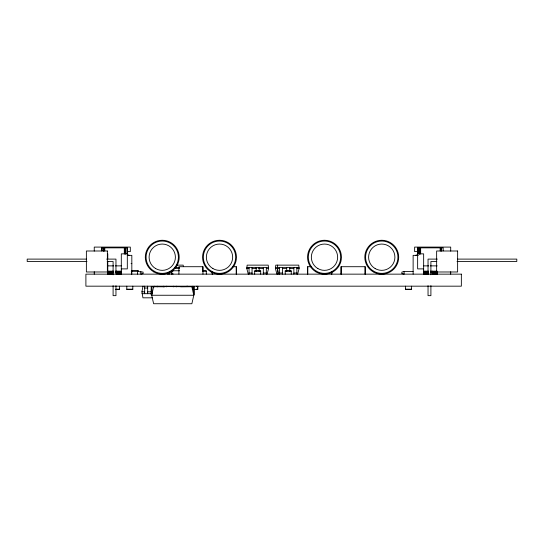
<?xml version="1.0" encoding="UTF-8"?>
<svg xmlns="http://www.w3.org/2000/svg" width="544" height="544" viewBox="0 0 544 544"><rect width="100%" height="100%" fill="white"/><g stroke="black" fill="none" stroke-linecap="round" stroke-linejoin="round"><path stroke-width="0.82" d="M168.871 272.796L167.368 273.02L167.368 274.149M248.288 274.149L246.786 268.512L247.146 265.132L268.219 265.132L268.58 268.512L267.077 274.149M276.923 274.149L275.42 268.512L275.781 265.132L298.758 265.132L299.118 268.512L297.616 274.149M277.685 265.132L277.331 268.512L278.834 274.149M152.272 297.82L142.936 297.82L141.923 291.808L142.997 286.171M153.619 286.763L151.701 295.249L153.619 303.736L191.869 303.736L193.786 295.249L191.869 286.763M415.568 255.326L417.262 254.871M404.11 271.517L401.86 272.082L401.86 273.584L404.11 274.149L404.11 271.517L413.127 271.517M127.316 251.6L130.322 251.6L130.322 247.092L94.248 247.092L94.248 251.11M418.39 251.6L414.63 251.6L414.63 247.092L450.704 247.092L450.704 251.11M127.316 253.858L121.305 253.858L121.305 274.149M417.636 253.858L423.647 253.858L423.647 274.149M127.316 255.36L131.825 255.36L131.825 274.149M418.39 255.36L413.127 255.36L413.127 274.149M86.374 259.107L27.2 259.107L27.2 261.487L86.992 261.487M106.658 259.107L115.96 259.107L115.96 274.06M437.342 259.107L428.04 259.107L428.04 274.06M457.626 259.107L516.8 259.107L516.8 261.487L457.008 261.487M107.202 261.487L113.098 261.487L113.098 274.822M436.798 261.487L430.902 261.487L430.902 274.822M131.077 263.629L131.825 263.629M176.712 265.132L183.165 265.132L183.41 266.635M107.78 265.88L113.696 265.88M115.389 265.88L121.305 265.88M423.647 265.88L428.72 265.88M430.413 265.88L437.179 265.88M233.043 266.71L236.361 266.71L236.361 274.149M311.066 266.71L307.639 266.71L307.639 274.149M174.712 267.383L179.52 267.383M246.786 267.383L268.58 267.383M275.42 267.383L299.118 267.383M174.624 268.512L179.479 268.512M246.786 268.512L249.043 268.512M252.049 268.512L256.877 268.512M258.488 268.512L263.323 268.512M266.329 268.512L268.58 268.512M275.42 268.512L279.582 268.512M282.588 268.512L286.613 268.512M289.836 268.512L293.862 268.512M296.868 268.512L299.118 268.512M121.305 268.886L127.316 268.886L127.316 247.846L101.769 247.846L101.769 250.852M423.647 268.886L417.636 268.886L417.636 247.846L443.19 247.846L443.19 250.852M179.568 270.769L171.503 270.769L171.503 274.149M202.531 270.769L206.292 270.769L206.292 274.149M107.78 271.143L113.696 271.143M115.389 271.143L121.305 271.143M131.172 271.143L138.53 271.143L138.53 270.769L131.56 270.769L131.56 274.149M202.531 271.143L206.292 271.143M254.68 271.143L260.692 271.143M285.219 271.143L291.23 271.143M423.647 271.143L428.536 271.143M430.413 271.143L437.179 271.143M112.003 271.531L113.696 271.531M115.389 271.531L117.076 271.531M137.564 271.517L143.099 272.082L143.099 273.584L140.842 274.149L140.842 271.517M430.413 271.531L432.949 271.531M107.78 271.918L113.696 271.891M115.389 271.891L121.305 271.918M423.647 271.918L428.536 271.918M430.413 271.891L437.179 271.918L437.179 274.149M112.003 272.204L113.696 272.204M115.389 272.204L117.076 272.204M430.413 272.204L432.949 272.204M112.003 272.442L113.696 272.442M115.389 272.442L117.076 272.442M430.413 272.442L432.949 272.442M112.003 272.592L113.696 272.592M115.389 272.592L117.076 272.592M430.413 272.592L432.949 272.592M107.78 272.646L113.696 272.646M115.389 272.646L121.305 272.646M423.647 272.646L428.536 272.646M430.413 272.646L437.179 272.646M249.043 273.02L252.049 273.02M263.323 273.02L266.329 273.02M279.582 273.02L282.588 273.02M293.862 273.02L296.868 273.02M107.78 273.265L112.662 273.265M116.423 273.265L121.305 273.265M423.647 273.265L428.536 273.265M432.29 273.265L437.179 273.265M107.78 273.748L112.662 273.748M116.423 273.748L121.305 273.748M423.647 273.748L428.536 273.748M432.29 273.748L437.179 273.748M107.78 274.047L112.662 274.047M116.423 274.047L121.305 274.047M423.647 274.047L428.536 274.047M432.29 274.047L437.179 274.047M144.67 288.048L147.676 288.048M115.682 289.177L119.442 289.177M126.793 289.177L132.804 289.177M405.47 289.177L411.482 289.177M115.682 289.551L119.442 289.551L119.442 286.171M192.243 289.551L197.846 289.551L197.846 286.171M141.923 291.808L144.52 291.808L144.52 293.685M152.429 291.808L147.526 291.808L147.526 293.685M141.923 293.685L152.429 293.685M127.69 254.871L129.384 255.326M450.704 271.708L450.704 274.149M441.687 247.846L441.633 250.852M441.483 247.846L441.483 250.852M441.245 247.846L441.245 250.852M440.932 247.846L440.932 250.852M440.572 247.846L440.572 250.852M440.184 247.846L440.184 250.852M432.29 271.143L432.29 274.149M430.902 285.654L430.902 295.657L428.04 295.657L428.04 285.688M420.641 247.846L420.641 253.858M420.254 247.846L420.254 253.858M419.893 247.846L419.893 253.858M419.58 247.846L419.58 253.858M419.342 247.846L419.342 253.858M419.193 247.846L419.193 253.858M419.138 247.846L419.138 253.858M418.044 247.846L418.044 253.858M417.738 247.846L417.738 253.858M411.482 286.171L411.482 289.551L405.47 289.551L405.47 286.171M365.201 274.149L365.201 266.71L341.04 266.71L341.04 274.149M365.092 266.71L365.092 274.149M341.156 266.71L341.156 274.149M331.799 271.667L331.799 274.149M331.69 271.667L331.69 274.149M307.754 266.71L307.754 274.149M296.868 267.383L296.868 274.149M293.862 267.383L293.862 274.149M291.23 274.149L291.23 270.769L285.219 270.769L285.219 274.149M289.728 267.383L289.728 271.402M286.722 267.383L286.722 271.402M282.588 267.383L282.588 274.149M279.582 267.383L279.582 274.149M277.671 267.383L277.671 274.149M266.329 267.383L266.329 274.149M263.323 267.383L263.323 274.149M260.692 274.149L260.692 270.769L254.68 270.769L254.68 274.149M259.189 267.383L259.189 271.402M256.183 267.383L256.183 271.402M252.049 267.383L252.049 274.149M249.043 267.383L249.043 274.149M236.246 266.71L236.246 274.149M212.31 271.667L212.31 274.149M212.201 271.667L212.201 274.149M202.96 274.149L202.96 266.71L178.908 266.71L178.908 274.149M202.844 266.71L202.844 270.844M196.343 286.171L196.343 286.545L197.465 286.545L197.465 289.177L196.343 289.177L196.343 289.551M193.623 294.528L193.623 286.749L167.62 286.6L151.864 286.749L151.864 294.528M192.93 286.171L192.93 289.551M187.32 286.171L187.32 286.545M186.918 286.171L186.918 286.545M180.581 286.749L194.317 286.538L194.405 294.528L193.786 295.249L151.701 295.249L151.082 294.528L151.218 286.552L164.907 286.749M176.304 286.171L176.304 286.878M173.298 286.171L173.298 286.878M173.006 270.769L173.006 271.143L171.877 271.143L171.877 273.775L173.006 273.775L173.006 274.149M170 271.402L170 272.83A1.312 1.312 0 0 1 168.688 274.149M166.763 286.171L166.763 286.878M163.758 286.171L163.758 286.878M157.216 286.171L157.216 286.878M154.21 286.171L154.21 286.878M147.676 286.171L147.676 293.685M144.67 286.171L144.67 293.685M137.578 270.769L137.578 274.149M132.804 286.171L132.804 289.551L126.793 289.551L126.793 286.171M132.518 270.769L132.518 271.143M127.214 247.846L127.214 253.858M125.814 247.846L125.759 253.858M125.61 247.846L125.61 253.858M125.372 247.846L125.372 253.858M125.059 247.846L125.059 253.858M124.698 247.846L124.698 253.858M124.311 247.846L124.311 253.858M116.423 271.143L116.423 274.149M115.96 285.688L115.96 295.657L113.098 295.657L113.098 285.654M112.662 271.143L112.662 274.149M107.78 253.858L107.78 258.869M107.78 261.372L107.78 274.149M104.774 247.846L104.774 250.852M104.38 247.846L104.38 250.852M104.02 247.846L104.02 250.852M103.707 247.846L103.707 250.852M103.469 247.846L103.469 250.852M103.319 247.846L103.319 250.852M103.272 247.846L103.272 250.852M101.871 247.846L101.871 250.852M94.248 271.708L94.248 274.149M107.365 250.995L86.374 250.995L86.374 271.986L107.365 271.986L107.365 250.995M457.626 250.995L436.635 250.995L436.635 271.986L457.626 271.986L457.626 250.995M461.353 274.149L85.898 274.149L85.898 286.171L461.353 286.171L461.353 274.149M316.023 271.878A16.939 16.939 0 0 0 341.435 257.21A16.939 16.939 0 0 0 316.023 242.536A16.939 16.939 0 0 0 316.023 271.878M373.286 271.878A16.939 16.939 0 0 0 398.698 257.21A16.939 16.939 0 0 0 373.286 242.536A16.939 16.939 0 0 0 373.286 271.878M373.667 271.211A16.177 16.177 0 0 0 397.929 257.21A16.177 16.177 0 0 0 373.667 243.202A16.177 16.177 0 0 0 373.667 271.211M375.176 268.593A13.151 13.151 0 0 0 394.903 257.21A13.151 13.151 0 0 0 375.176 245.82A13.151 13.151 0 0 0 375.176 268.593M316.404 271.211A16.177 16.177 0 0 0 340.666 257.21A16.177 16.177 0 0 0 316.404 243.202A16.177 16.177 0 0 0 316.404 271.211M317.914 268.593A13.151 13.151 0 0 0 337.64 257.21A13.151 13.151 0 0 0 317.914 245.82A13.151 13.151 0 0 0 317.914 268.593M211.038 271.878A16.939 16.939 0 0 0 236.45 257.21A16.939 16.939 0 0 0 211.038 242.536A16.939 16.939 0 0 0 211.038 271.878M211.419 271.211A16.177 16.177 0 0 0 235.681 257.21A16.177 16.177 0 0 0 211.419 243.202A16.177 16.177 0 0 0 211.419 271.211M212.935 268.593A13.151 13.151 0 0 0 232.662 257.21A13.151 13.151 0 0 0 212.935 245.82A13.151 13.151 0 0 0 212.935 268.593M153.775 271.878A16.939 16.939 0 0 0 179.187 257.21A16.939 16.939 0 0 0 153.775 242.536A16.939 16.939 0 0 0 153.775 271.878M154.156 271.211A16.177 16.177 0 0 0 178.418 257.21A16.177 16.177 0 0 0 154.156 243.202A16.177 16.177 0 0 0 154.156 271.211M155.672 268.593A13.151 13.151 0 0 0 175.399 257.21A13.151 13.151 0 0 0 155.672 245.82A13.151 13.151 0 0 0 155.672 268.593"/></g></svg>
